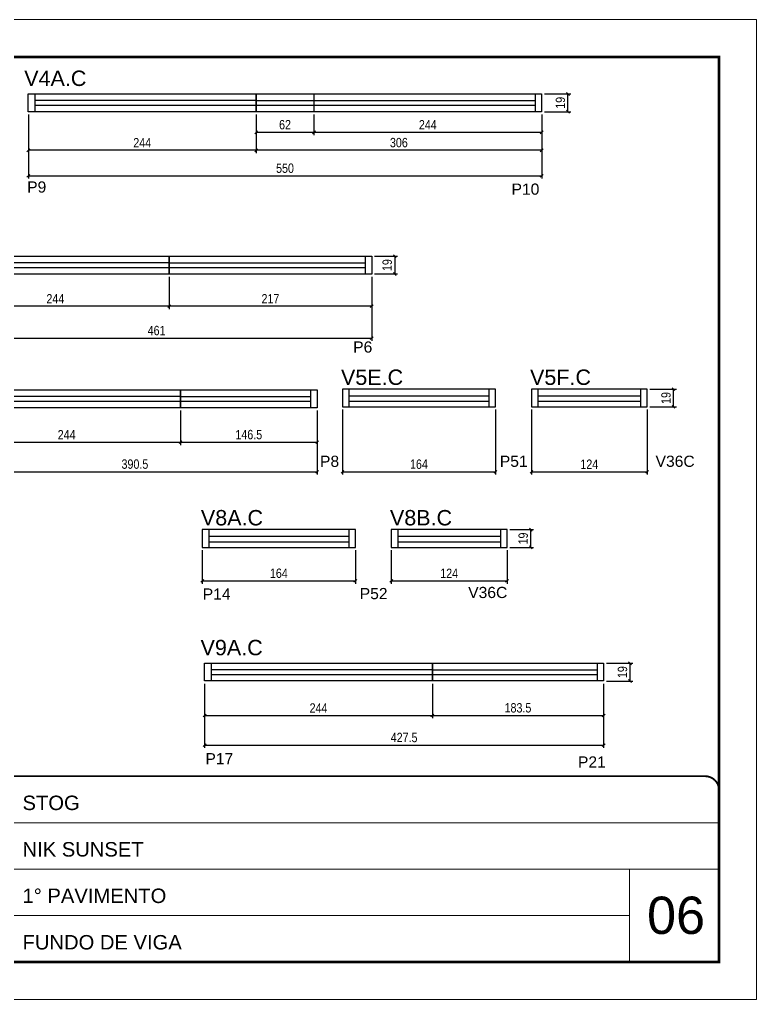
# Model space of a CAD drawing. Header units: millimetres. Extents: x 1659 to 9159, y 667 to 9133.
# Drawn here: x 4591 to 5380, y 1816 to 2866 of the extents above; entities that cross this region are included whole.
import ezdxf

# ---------------------------------------------------------------- set-up
doc = ezdxf.new("R2010")
doc.units = ezdxf.units.MM
doc.linetypes.add('CONTINUO', pattern=[0])
doc.linetypes.add('DASHED', pattern=[0.75, 0.5, -0.25])
for name, color, linetype in [('5', 5, 'Continuous'), ('COTA', 241, 'Continuous'), ('NOMENCLATURA', 7, 'Continuous'), ('Painéis', 200, 'Continuous'), ('SARR_2.2x7', 40, 'Continuous')]:
    doc.layers.add(name, color=color, linetype=linetype)
for name, color, linetype, lineweight in [('CARIMBO', 255, 'Continuous', 9), ('Folhas', 255, 'Continuous', 9), ('SARRAFO DE PRESSAO', 251, 'DASHED', 9)]:
    doc.layers.add(name, color=color, linetype=linetype, lineweight=lineweight)
doc.styles.add('ARIAL', font='arial.ttf')
doc.styles.add('COTA TECNICA', font='techl___.ttf', dxfattribs={"height": 10})
doc.styles.add('COTA TECNICA-50', font='techl___.ttf', dxfattribs={"height": 10})
doc.styles.get("Standard").update_dxf_attribs({"font": 'arial.ttf'})
doc.dimstyles.new('COTA PAINEL-50', dxfattribs={"dimtxt": 10, "dimasz": 3, "dimexe": 3, "dimexo": 3, "dimgap": 3, "dimtad": 1, "dimdec": 1, "dimzin": 12, "dimdsep": 46, "dimtxsty": 'COTA TECNICA-50', "dimblk1": 'OBLIQUE', "dimblk2": 'OBLIQUE', "dimsah": 1, "dimcen": 0.9, "dimclrd": 4, "dimclre": 4, "dimclrt": 240, "dimadec": 1, "dimazin": 3, "dimtfac": 1, "dimtdec": 1, "dimtmove": 0, "dimatfit": 3, "dimfxl": 0, "dimtolj": 1, "dimtzin": 12, "dimarcsym": 0})
doc.dimstyles.new('PAINEL', dxfattribs={"dimtxt": 10, "dimasz": 3, "dimexe": 3, "dimexo": 3, "dimgap": 3, "dimtad": 1, "dimdec": 1, "dimzin": 12, "dimdsep": 46, "dimtxsty": 'COTA TECNICA', "dimblk1": 'OBLIQUE', "dimblk2": 'OBLIQUE', "dimsah": 1, "dimcen": 0.9, "dimclrd": 4, "dimclre": 4, "dimclrt": 240, "dimadec": 1, "dimazin": 3, "dimtfac": 1, "dimtdec": 1, "dimtmove": 0, "dimatfit": 3, "dimfxl": 0, "dimtolj": 1, "dimtzin": 12, "dimarcsym": 0})

# ---------------------------------------------------------------- blocks, each defined once
blk = doc.blocks.new('9999999999')
at = {"color": 30, "linetype": 'CONTINUO'}
for p, q in [((98564.6, 34379.6), (99584, 34379.6)), ((98564.6, 34329.8), (99488, 34329.8)), ((99584, 34329.8), (99488, 34329.8)), ((99488, 34329.8), (99488, 34230.2)), ((98564.6, 34280), (99488, 34280))]:
    blk.add_line(p, q, dxfattribs=at)
at = {"color": 30, "linetype": 'CONTINUO', "const_width": 2}
blk.add_lwpolyline([(99584, 34230.2), (99584, 34414.4, 0.414214), (99569, 34429.4), (98229, 34429.4, 0.414214), (98214, 34414.4), (98214, 34245.2, 0.414214), (98229, 34230.2), (99584, 34230.2)], format="xyb", dxfattribs=at)
at = {"layer": 'Folhas'}
blk.add_lwpolyline([(98139, 34190.2), (99624, 34190.2), (99624, 35240.2), (98139, 35240.2)], close=True, dxfattribs=at)
at = {"layer": 'Folhas', "color": 30, "const_width": 3}
blk.add_lwpolyline([(98214, 34230.2), (99584, 34230.2), (99584, 35200.2), (98214, 35200.2)], close=True, dxfattribs=at)
at = {"color": 7, "linetype": 'Continuous', "ltscale": 5, "style": 'ARIAL'}
for s, height, p in [('STOG', 15.48, (98837.7, 34393.1)), ('NIK SUNSET', 15.48, (98837.7, 34343.3)), ('1° PAVIMENTO', 15.483, (98837.7, 34293.5)), ('FUNDO DE VIGA', 15.483, (98837.7, 34243.7))]:
    blk.add_text(s, height=height, dxfattribs=at).set_placement(p)
blk = doc.blocks.new('_Oblique')
at = {"color": 0, "linetype": 'ByBlock', "lineweight": -2}
blk.add_line((-0.5, -0.5), (0.5, 0.5), dxfattribs=at)
blk = doc.blocks.new('*D46')
at = {"layer": 'COTA', "color": 4, "lineweight": -2}
for p, q in [((5153.3, 2786.3), (5181.5, 2786.3)), ((5178.5, 2767.3), (5178.5, 2786.3)), ((5153.3, 2767.3), (5181.5, 2767.3))]:
    blk.add_line(p, q, dxfattribs=at)
at = {"layer": 'Defpoints', "color": 0}
for p in [(5150.3, 2786.3), (5178.5, 2786.3), (5150.3, 2767.3)]:
    blk.add_point(p, dxfattribs=at)
at = {"layer": 'COTA', "color": 4, "lineweight": -2, "xscale": 3, "yscale": 3, "zscale": 3}
for p, rotation in [((5178.5, 2786.3), 90), ((5178.5, 2767.3), 270)]:
    blk.add_blockref('_Oblique', p, dxfattribs=dict(at, rotation=rotation))
at = {"layer": 'COTA', "color": 240, "insert": (5170.4, 2776.8), "char_height": 10, "attachment_point": 5, "rotation": 90, "style": 'COTA TECNICA'}
blk.add_mtext('\\A1;19', dxfattribs=at)
blk = doc.blocks.new('*D47')
at = {"layer": 'COTA', "color": 4, "linetype": 'ByBlock', "lineweight": -2}
for p, q in [((4600.3, 2764.3), (4600.3, 2722.9)), ((4844.3, 2764.3), (4844.3, 2722.9)), ((4844.3, 2725.9), (4600.3, 2725.9))]:
    blk.add_line(p, q, dxfattribs=at)
at = {"layer": 'Defpoints', "color": 0, "linetype": 'ByBlock'}
for p in [(4600.3, 2767.3), (4844.3, 2767.3), (4600.3, 2725.9)]:
    blk.add_point(p, dxfattribs=at)
at = {"layer": 'COTA', "color": 4, "linetype": 'ByBlock', "lineweight": -2, "xscale": 3, "yscale": 3, "zscale": 3, "rotation": 180}
blk.add_blockref('_Oblique', (4600.3, 2725.9), dxfattribs=at)
at = {"layer": 'COTA', "color": 4, "linetype": 'ByBlock', "lineweight": -2, "xscale": 3, "yscale": 3, "zscale": 3}
blk.add_blockref('_Oblique', (4844.3, 2725.9), dxfattribs=at)
at = {"layer": 'COTA', "color": 240, "linetype": 'ByBlock', "insert": (4722.3, 2734), "char_height": 10, "attachment_point": 5, "style": 'COTA TECNICA-50'}
blk.add_mtext('\\A1;244', dxfattribs=at)
blk = doc.blocks.new('*D48')
at = {"layer": 'COTA', "color": 4, "linetype": 'ByBlock', "lineweight": -2}
for p, q in [((4844.3, 2764.3), (4844.3, 2722.9)), ((5150.3, 2764.3), (5150.3, 2722.9)), ((5150.3, 2725.9), (4844.3, 2725.9))]:
    blk.add_line(p, q, dxfattribs=at)
at = {"layer": 'Defpoints', "color": 0, "linetype": 'ByBlock'}
for p in [(4844.3, 2767.3), (5150.3, 2767.3), (4844.3, 2725.9)]:
    blk.add_point(p, dxfattribs=at)
at = {"layer": 'COTA', "color": 4, "linetype": 'ByBlock', "lineweight": -2, "xscale": 3, "yscale": 3, "zscale": 3, "rotation": 180}
blk.add_blockref('_Oblique', (4844.3, 2725.9), dxfattribs=at)
at = {"layer": 'COTA', "color": 4, "linetype": 'ByBlock', "lineweight": -2, "xscale": 3, "yscale": 3, "zscale": 3}
blk.add_blockref('_Oblique', (5150.3, 2725.9), dxfattribs=at)
at = {"layer": 'COTA', "color": 240, "linetype": 'ByBlock', "insert": (4997.3, 2734.1), "char_height": 10, "attachment_point": 5, "style": 'COTA TECNICA-50'}
blk.add_mtext('\\A1;306', dxfattribs=at)
blk = doc.blocks.new('*D158')
at = {"layer": 'COTA', "color": 4, "lineweight": -2}
for p, q in [((4600.3, 2764.3), (4600.3, 2695.6)), ((5150.3, 2764.3), (5150.3, 2695.6)), ((4600.3, 2698.6), (5150.3, 2698.6))]:
    blk.add_line(p, q, dxfattribs=at)
at = {"layer": 'Defpoints', "color": 0}
for p in [(4600.3, 2767.3), (5150.3, 2767.3), (5150.3, 2698.6)]:
    blk.add_point(p, dxfattribs=at)
at = {"layer": 'COTA', "color": 4, "lineweight": -2, "xscale": 3, "yscale": 3, "zscale": 3, "rotation": 180}
blk.add_blockref('_Oblique', (4600.3, 2698.6), dxfattribs=at)
at = {"layer": 'COTA', "color": 4, "lineweight": -2, "xscale": 3, "yscale": 3, "zscale": 3}
blk.add_blockref('_Oblique', (5150.3, 2698.6), dxfattribs=at)
at = {"layer": 'COTA', "color": 240, "insert": (4875.3, 2706.7), "char_height": 10, "attachment_point": 5, "style": 'COTA TECNICA'}
blk.add_mtext('\\A1;550', dxfattribs=at)
blk = doc.blocks.new('*D51')
at = {"layer": 'COTA', "color": 4, "linetype": 'ByBlock', "lineweight": -2}
for p, q in [((4507.2, 2590.4), (4507.2, 2555.8)), ((4751.2, 2590.4), (4751.2, 2555.8)), ((4751.2, 2558.8), (4507.2, 2558.8))]:
    blk.add_line(p, q, dxfattribs=at)
at = {"layer": 'Defpoints', "color": 0, "linetype": 'ByBlock'}
for p in [(4507.2, 2593.4), (4751.2, 2593.4), (4507.2, 2558.8)]:
    blk.add_point(p, dxfattribs=at)
at = {"layer": 'COTA', "color": 4, "linetype": 'ByBlock', "lineweight": -2, "xscale": 3, "yscale": 3, "zscale": 3, "rotation": 180}
blk.add_blockref('_Oblique', (4507.2, 2558.8), dxfattribs=at)
at = {"layer": 'COTA', "color": 4, "linetype": 'ByBlock', "lineweight": -2, "xscale": 3, "yscale": 3, "zscale": 3}
blk.add_blockref('_Oblique', (4751.2, 2558.8), dxfattribs=at)
at = {"layer": 'COTA', "color": 240, "linetype": 'ByBlock', "insert": (4629.2, 2566.8), "char_height": 10, "attachment_point": 5, "style": 'COTA TECNICA-50'}
blk.add_mtext('\\A1;244', dxfattribs=at)
blk = doc.blocks.new('*D52')
at = {"layer": 'COTA', "color": 4, "linetype": 'ByBlock', "lineweight": -2}
for p, q in [((4751.2, 2590.4), (4751.2, 2555.8)), ((4968.2, 2590.4), (4968.2, 2555.8)), ((4968.2, 2558.8), (4751.2, 2558.8))]:
    blk.add_line(p, q, dxfattribs=at)
at = {"layer": 'Defpoints', "color": 0, "linetype": 'ByBlock'}
for p in [(4751.2, 2593.4), (4968.2, 2593.4), (4751.2, 2558.8)]:
    blk.add_point(p, dxfattribs=at)
at = {"layer": 'COTA', "color": 4, "linetype": 'ByBlock', "lineweight": -2, "xscale": 3, "yscale": 3, "zscale": 3, "rotation": 180}
blk.add_blockref('_Oblique', (4751.2, 2558.8), dxfattribs=at)
at = {"layer": 'COTA', "color": 4, "linetype": 'ByBlock', "lineweight": -2, "xscale": 3, "yscale": 3, "zscale": 3}
blk.add_blockref('_Oblique', (4968.2, 2558.8), dxfattribs=at)
at = {"layer": 'COTA', "color": 240, "linetype": 'ByBlock', "insert": (4859.7, 2566.8), "char_height": 10, "attachment_point": 5, "style": 'COTA TECNICA-50'}
blk.add_mtext('\\A1;217', dxfattribs=at)
blk = doc.blocks.new('*D160')
at = {"layer": 'COTA', "color": 4, "lineweight": -2}
for p, q in [((4507.2, 2590.4), (4507.2, 2521.6)), ((4968.2, 2590.4), (4968.2, 2521.6)), ((4507.2, 2524.6), (4968.2, 2524.6))]:
    blk.add_line(p, q, dxfattribs=at)
at = {"layer": 'Defpoints', "color": 0}
for p in [(4507.2, 2593.4), (4968.2, 2593.4), (4968.2, 2524.6)]:
    blk.add_point(p, dxfattribs=at)
at = {"layer": 'COTA', "color": 4, "lineweight": -2, "xscale": 3, "yscale": 3, "zscale": 3, "rotation": 180}
blk.add_blockref('_Oblique', (4507.2, 2524.6), dxfattribs=at)
at = {"layer": 'COTA', "color": 4, "lineweight": -2, "xscale": 3, "yscale": 3, "zscale": 3}
blk.add_blockref('_Oblique', (4968.2, 2524.6), dxfattribs=at)
at = {"layer": 'COTA', "color": 240, "insert": (4737.7, 2532.7), "char_height": 10, "attachment_point": 5, "style": 'COTA TECNICA'}
blk.add_mtext('\\A1;461', dxfattribs=at)
blk = doc.blocks.new('*D56')
at = {"layer": 'COTA', "color": 4, "lineweight": -2}
for p, q in [((5266.3, 2470), (5294.6, 2470)), ((5291.6, 2451), (5291.6, 2470)), ((5266.3, 2451), (5294.6, 2451))]:
    blk.add_line(p, q, dxfattribs=at)
at = {"layer": 'Defpoints', "color": 0}
for p in [(5263.3, 2470), (5291.6, 2470), (5263.3, 2451)]:
    blk.add_point(p, dxfattribs=at)
at = {"layer": 'COTA', "color": 4, "lineweight": -2, "xscale": 3, "yscale": 3, "zscale": 3}
for p, rotation in [((5291.6, 2470), 90), ((5291.6, 2451), 270)]:
    blk.add_blockref('_Oblique', p, dxfattribs=dict(at, rotation=rotation))
at = {"layer": 'COTA', "color": 240, "insert": (5283.5, 2460.5), "char_height": 10, "attachment_point": 5, "rotation": 90, "style": 'COTA TECNICA'}
blk.add_mtext('\\A1;19', dxfattribs=at)
blk = doc.blocks.new('*D57')
at = {"layer": 'COTA', "color": 4, "linetype": 'ByBlock', "lineweight": -2}
for p, q in [((4519.3, 2447.1), (4519.3, 2410.1)), ((4763.3, 2447.1), (4763.3, 2410.1)), ((4519.3, 2413.1), (4763.3, 2413.1))]:
    blk.add_line(p, q, dxfattribs=at)
at = {"layer": 'Defpoints', "color": 0, "linetype": 'ByBlock'}
for p in [(4519.3, 2450.1), (4763.3, 2450.1), (4763.3, 2413.1)]:
    blk.add_point(p, dxfattribs=at)
at = {"layer": 'COTA', "color": 4, "linetype": 'ByBlock', "lineweight": -2, "xscale": 3, "yscale": 3, "zscale": 3, "rotation": 180}
blk.add_blockref('_Oblique', (4519.3, 2413.1), dxfattribs=at)
at = {"layer": 'COTA', "color": 4, "linetype": 'ByBlock', "lineweight": -2, "xscale": 3, "yscale": 3, "zscale": 3}
blk.add_blockref('_Oblique', (4763.3, 2413.1), dxfattribs=at)
at = {"layer": 'COTA', "color": 240, "linetype": 'ByBlock', "insert": (4641.3, 2421.1), "char_height": 10, "attachment_point": 5, "style": 'COTA TECNICA-50'}
blk.add_mtext('\\A1;244', dxfattribs=at)
blk = doc.blocks.new('*D58')
at = {"layer": 'COTA', "color": 4, "linetype": 'ByBlock', "lineweight": -2}
for p, q in [((4763.3, 2447.1), (4763.3, 2410.1)), ((4909.8, 2447.1), (4909.8, 2410.1)), ((4763.3, 2413.1), (4909.8, 2413.1))]:
    blk.add_line(p, q, dxfattribs=at)
at = {"layer": 'Defpoints', "color": 0, "linetype": 'ByBlock'}
for p in [(4763.3, 2450.1), (4909.8, 2450.1), (4909.8, 2413.1)]:
    blk.add_point(p, dxfattribs=at)
at = {"layer": 'COTA', "color": 4, "linetype": 'ByBlock', "lineweight": -2, "xscale": 3, "yscale": 3, "zscale": 3, "rotation": 180}
blk.add_blockref('_Oblique', (4763.3, 2413.1), dxfattribs=at)
at = {"layer": 'COTA', "color": 4, "linetype": 'ByBlock', "lineweight": -2, "xscale": 3, "yscale": 3, "zscale": 3}
blk.add_blockref('_Oblique', (4909.8, 2413.1), dxfattribs=at)
at = {"layer": 'COTA', "color": 240, "linetype": 'ByBlock', "insert": (4836.5, 2421.2), "char_height": 10, "attachment_point": 5, "style": 'COTA TECNICA-50'}
blk.add_mtext('\\A1;146.5', dxfattribs=at)
blk = doc.blocks.new('*D162')
at = {"layer": 'COTA', "color": 4, "lineweight": -2}
for p, q in [((4519.3, 2447.1), (4519.3, 2378.4)), ((4909.8, 2447.1), (4909.8, 2378.4)), ((4519.3, 2381.4), (4909.8, 2381.4))]:
    blk.add_line(p, q, dxfattribs=at)
at = {"layer": 'Defpoints', "color": 0}
for p in [(4519.3, 2450.1), (4909.8, 2450.1), (4909.8, 2381.4)]:
    blk.add_point(p, dxfattribs=at)
at = {"layer": 'COTA', "color": 4, "lineweight": -2, "xscale": 3, "yscale": 3, "zscale": 3, "rotation": 180}
blk.add_blockref('_Oblique', (4519.3, 2381.4), dxfattribs=at)
at = {"layer": 'COTA', "color": 4, "lineweight": -2, "xscale": 3, "yscale": 3, "zscale": 3}
blk.add_blockref('_Oblique', (4909.8, 2381.4), dxfattribs=at)
at = {"layer": 'COTA', "color": 240, "insert": (4714.5, 2389.6), "char_height": 10, "attachment_point": 5, "style": 'COTA TECNICA'}
blk.add_mtext('\\A1;390.5', dxfattribs=at)
blk = doc.blocks.new('*D163')
at = {"layer": 'COTA', "color": 4, "linetype": 'ByBlock', "lineweight": -2}
for p, q in [((4936.8, 2448), (4936.8, 2378.4)), ((5100.8, 2448), (5100.8, 2378.4)), ((4936.8, 2381.4), (5100.8, 2381.4))]:
    blk.add_line(p, q, dxfattribs=at)
at = {"layer": 'Defpoints', "color": 0, "linetype": 'ByBlock'}
for p in [(4936.8, 2451), (5100.8, 2451), (5100.8, 2381.4)]:
    blk.add_point(p, dxfattribs=at)
at = {"layer": 'COTA', "color": 4, "linetype": 'ByBlock', "lineweight": -2, "xscale": 3, "yscale": 3, "zscale": 3, "rotation": 180}
blk.add_blockref('_Oblique', (4936.8, 2381.4), dxfattribs=at)
at = {"layer": 'COTA', "color": 4, "linetype": 'ByBlock', "lineweight": -2, "xscale": 3, "yscale": 3, "zscale": 3}
blk.add_blockref('_Oblique', (5100.8, 2381.4), dxfattribs=at)
at = {"layer": 'COTA', "color": 240, "linetype": 'ByBlock', "insert": (5018.8, 2389.5), "char_height": 10, "attachment_point": 5, "style": 'COTA TECNICA-50'}
blk.add_mtext('\\A1;164', dxfattribs=at)
blk = doc.blocks.new('*D174')
at = {"layer": 'COTA', "color": 4, "linetype": 'ByBlock', "lineweight": -2}
for p, q in [((5139.3, 2448), (5139.3, 2378.4)), ((5263.3, 2448), (5263.3, 2378.4)), ((5139.3, 2381.4), (5263.3, 2381.4))]:
    blk.add_line(p, q, dxfattribs=at)
at = {"layer": 'Defpoints', "color": 0, "linetype": 'ByBlock'}
for p in [(5139.3, 2451), (5263.3, 2451), (5263.3, 2381.4)]:
    blk.add_point(p, dxfattribs=at)
at = {"layer": 'COTA', "color": 4, "linetype": 'ByBlock', "lineweight": -2, "xscale": 3, "yscale": 3, "zscale": 3, "rotation": 180}
blk.add_blockref('_Oblique', (5139.3, 2381.4), dxfattribs=at)
at = {"layer": 'COTA', "color": 4, "linetype": 'ByBlock', "lineweight": -2, "xscale": 3, "yscale": 3, "zscale": 3}
blk.add_blockref('_Oblique', (5263.3, 2381.4), dxfattribs=at)
at = {"layer": 'COTA', "color": 240, "linetype": 'ByBlock', "insert": (5201.3, 2389.5), "char_height": 10, "attachment_point": 5, "style": 'COTA TECNICA-50'}
blk.add_mtext('\\A1;124', dxfattribs=at)
blk = doc.blocks.new('*D177')
at = {"layer": 'COTA', "color": 4, "linetype": 'ByBlock', "lineweight": -2}
for p, q in [((4786.7, 2297.4), (4786.7, 2261.5)), ((4950.7, 2297.4), (4950.7, 2261.5)), ((4786.7, 2264.5), (4950.7, 2264.5))]:
    blk.add_line(p, q, dxfattribs=at)
at = {"layer": 'Defpoints', "color": 0, "linetype": 'ByBlock'}
for p in [(4786.7, 2300.4), (4950.7, 2300.4), (4950.7, 2264.5)]:
    blk.add_point(p, dxfattribs=at)
at = {"layer": 'COTA', "color": 4, "linetype": 'ByBlock', "lineweight": -2, "xscale": 3, "yscale": 3, "zscale": 3, "rotation": 180}
blk.add_blockref('_Oblique', (4786.7, 2264.5), dxfattribs=at)
at = {"layer": 'COTA', "color": 4, "linetype": 'ByBlock', "lineweight": -2, "xscale": 3, "yscale": 3, "zscale": 3}
blk.add_blockref('_Oblique', (4950.7, 2264.5), dxfattribs=at)
at = {"layer": 'COTA', "color": 240, "linetype": 'ByBlock', "insert": (4868.7, 2272.6), "char_height": 10, "attachment_point": 5, "style": 'COTA TECNICA-50'}
blk.add_mtext('\\A1;164', dxfattribs=at)
blk = doc.blocks.new('*D178')
at = {"layer": 'COTA', "color": 4, "linetype": 'ByBlock', "lineweight": -2}
for p, q in [((4989.2, 2297.4), (4989.2, 2261.5)), ((5113.2, 2297.4), (5113.2, 2261.5)), ((4989.2, 2264.5), (5113.2, 2264.5))]:
    blk.add_line(p, q, dxfattribs=at)
at = {"layer": 'Defpoints', "color": 0, "linetype": 'ByBlock'}
for p in [(4989.2, 2300.4), (5113.2, 2300.4), (5113.2, 2264.5)]:
    blk.add_point(p, dxfattribs=at)
at = {"layer": 'COTA', "color": 4, "linetype": 'ByBlock', "lineweight": -2, "xscale": 3, "yscale": 3, "zscale": 3, "rotation": 180}
blk.add_blockref('_Oblique', (4989.2, 2264.5), dxfattribs=at)
at = {"layer": 'COTA', "color": 4, "linetype": 'ByBlock', "lineweight": -2, "xscale": 3, "yscale": 3, "zscale": 3}
blk.add_blockref('_Oblique', (5113.2, 2264.5), dxfattribs=at)
at = {"layer": 'COTA', "color": 240, "linetype": 'ByBlock', "insert": (5051.2, 2272.6), "char_height": 10, "attachment_point": 5, "style": 'COTA TECNICA-50'}
blk.add_mtext('\\A1;124', dxfattribs=at)
blk = doc.blocks.new('*D179')
at = {"layer": 'COTA', "color": 4, "lineweight": -2}
for p, q in [((5116.2, 2319.4), (5141.6, 2319.4)), ((5138.6, 2300.4), (5138.6, 2319.4)), ((5116.2, 2300.4), (5141.6, 2300.4))]:
    blk.add_line(p, q, dxfattribs=at)
at = {"layer": 'Defpoints', "color": 0}
for p in [(5113.2, 2319.4), (5138.6, 2319.4), (5113.2, 2300.4)]:
    blk.add_point(p, dxfattribs=at)
at = {"layer": 'COTA', "color": 4, "lineweight": -2, "xscale": 3, "yscale": 3, "zscale": 3}
for p, rotation in [((5138.6, 2319.4), 90), ((5138.6, 2300.4), 270)]:
    blk.add_blockref('_Oblique', p, dxfattribs=dict(at, rotation=rotation))
at = {"layer": 'COTA', "color": 240, "insert": (5130.5, 2309.9), "char_height": 10, "attachment_point": 5, "rotation": 90, "style": 'COTA TECNICA'}
blk.add_mtext('\\A1;19', dxfattribs=at)
blk = doc.blocks.new('*D83')
at = {"layer": 'COTA', "color": 4, "lineweight": -2}
for p, q in [((5219.7, 2176.2), (5248, 2176.2)), ((5245, 2157.2), (5245, 2176.2)), ((5219.7, 2157.2), (5248, 2157.2))]:
    blk.add_line(p, q, dxfattribs=at)
at = {"layer": 'Defpoints', "color": 0}
for p in [(5216.7, 2176.2), (5245, 2176.2), (5216.7, 2157.2)]:
    blk.add_point(p, dxfattribs=at)
at = {"layer": 'COTA', "color": 4, "lineweight": -2, "xscale": 3, "yscale": 3, "zscale": 3}
for p, rotation in [((5245, 2176.2), 90), ((5245, 2157.2), 270)]:
    blk.add_blockref('_Oblique', p, dxfattribs=dict(at, rotation=rotation))
at = {"layer": 'COTA', "color": 240, "insert": (5236.9, 2166.7), "char_height": 10, "attachment_point": 5, "rotation": 90, "style": 'COTA TECNICA'}
blk.add_mtext('\\A1;19', dxfattribs=at)
blk = doc.blocks.new('*D84')
at = {"layer": 'COTA', "color": 4, "linetype": 'ByBlock', "lineweight": -2}
for p, q in [((4789.2, 2154.2), (4789.2, 2117.2)), ((5033.2, 2154.2), (5033.2, 2117.2)), ((4789.2, 2120.2), (5033.2, 2120.2))]:
    blk.add_line(p, q, dxfattribs=at)
at = {"layer": 'Defpoints', "color": 0, "linetype": 'ByBlock'}
for p in [(4789.2, 2157.2), (5033.2, 2157.2), (5033.2, 2120.2)]:
    blk.add_point(p, dxfattribs=at)
at = {"layer": 'COTA', "color": 4, "linetype": 'ByBlock', "lineweight": -2, "xscale": 3, "yscale": 3, "zscale": 3, "rotation": 180}
blk.add_blockref('_Oblique', (4789.2, 2120.2), dxfattribs=at)
at = {"layer": 'COTA', "color": 4, "linetype": 'ByBlock', "lineweight": -2, "xscale": 3, "yscale": 3, "zscale": 3}
blk.add_blockref('_Oblique', (5033.2, 2120.2), dxfattribs=at)
at = {"layer": 'COTA', "color": 240, "linetype": 'ByBlock', "insert": (4911.2, 2128.3), "char_height": 10, "attachment_point": 5, "style": 'COTA TECNICA-50'}
blk.add_mtext('\\A1;244', dxfattribs=at)
blk = doc.blocks.new('*D85')
at = {"layer": 'COTA', "color": 4, "linetype": 'ByBlock', "lineweight": -2}
for p, q in [((5033.2, 2154.2), (5033.2, 2117.2)), ((5216.7, 2154.2), (5216.7, 2117.2)), ((5033.2, 2120.2), (5216.7, 2120.2))]:
    blk.add_line(p, q, dxfattribs=at)
at = {"layer": 'Defpoints', "color": 0, "linetype": 'ByBlock'}
for p in [(5033.2, 2157.2), (5216.7, 2157.2), (5216.7, 2120.2)]:
    blk.add_point(p, dxfattribs=at)
at = {"layer": 'COTA', "color": 4, "linetype": 'ByBlock', "lineweight": -2, "xscale": 3, "yscale": 3, "zscale": 3, "rotation": 180}
blk.add_blockref('_Oblique', (5033.2, 2120.2), dxfattribs=at)
at = {"layer": 'COTA', "color": 4, "linetype": 'ByBlock', "lineweight": -2, "xscale": 3, "yscale": 3, "zscale": 3}
blk.add_blockref('_Oblique', (5216.7, 2120.2), dxfattribs=at)
at = {"layer": 'COTA', "color": 240, "linetype": 'ByBlock', "insert": (5124.9, 2128.4), "char_height": 10, "attachment_point": 5, "style": 'COTA TECNICA-50'}
blk.add_mtext('\\A1;183.5', dxfattribs=at)
blk = doc.blocks.new('*D180')
at = {"layer": 'COTA', "color": 4, "lineweight": -2}
for p, q in [((4789.2, 2154.2), (4789.2, 2085.5)), ((5216.7, 2154.2), (5216.7, 2085.5)), ((4789.2, 2088.5), (5216.7, 2088.5))]:
    blk.add_line(p, q, dxfattribs=at)
at = {"layer": 'Defpoints', "color": 0}
for p in [(4789.2, 2157.2), (5216.7, 2157.2), (5216.7, 2088.5)]:
    blk.add_point(p, dxfattribs=at)
at = {"layer": 'COTA', "color": 4, "lineweight": -2, "xscale": 3, "yscale": 3, "zscale": 3, "rotation": 180}
blk.add_blockref('_Oblique', (4789.2, 2088.5), dxfattribs=at)
at = {"layer": 'COTA', "color": 4, "lineweight": -2, "xscale": 3, "yscale": 3, "zscale": 3}
blk.add_blockref('_Oblique', (5216.7, 2088.5), dxfattribs=at)
at = {"layer": 'COTA', "color": 240, "insert": (5002.9, 2096.6), "char_height": 10, "attachment_point": 5, "style": 'COTA TECNICA'}
blk.add_mtext('\\A1;427.5', dxfattribs=at)
blk = doc.blocks.new('*D132')
at = {"layer": 'COTA', "color": 4, "lineweight": -2}
for p, q in [((4971.2, 2612.4), (4995.9, 2612.4)), ((4992.9, 2612.4), (4992.9, 2593.4)), ((4971.2, 2593.4), (4995.9, 2593.4))]:
    blk.add_line(p, q, dxfattribs=at)
at = {"layer": 'Defpoints', "color": 0}
for p in [(4968.2, 2612.4), (4968.2, 2593.4), (4992.9, 2593.4)]:
    blk.add_point(p, dxfattribs=at)
at = {"layer": 'COTA', "color": 4, "lineweight": -2, "xscale": 3, "yscale": 3, "zscale": 3}
for p, rotation in [((4992.9, 2612.4), 90), ((4992.9, 2593.4), 270)]:
    blk.add_blockref('_Oblique', p, dxfattribs=dict(at, rotation=rotation))
at = {"layer": 'COTA', "color": 240, "insert": (4984.8, 2602.9), "char_height": 10, "attachment_point": 5, "rotation": 90, "style": 'COTA TECNICA'}
blk.add_mtext('\\A1;19', dxfattribs=at)
blk = doc.blocks.new('*D207')
at = {"layer": 'COTA', "color": 4, "lineweight": -2}
for p, q in [((4844.3, 2764.3), (4844.3, 2742.2)), ((4906.3, 2764.3), (4906.3, 2742.2)), ((4844.3, 2745.2), (4906.3, 2745.2))]:
    blk.add_line(p, q, dxfattribs=at)
at = {"layer": 'Defpoints', "color": 0}
for p in [(4844.3, 2767.3), (4906.3, 2767.3), (4906.3, 2745.2)]:
    blk.add_point(p, dxfattribs=at)
at = {"layer": 'COTA', "color": 4, "lineweight": -2, "xscale": 3, "yscale": 3, "zscale": 3, "rotation": 180}
blk.add_blockref('_Oblique', (4844.3, 2745.2), dxfattribs=at)
at = {"layer": 'COTA', "color": 4, "lineweight": -2, "xscale": 3, "yscale": 3, "zscale": 3}
blk.add_blockref('_Oblique', (4906.3, 2745.2), dxfattribs=at)
at = {"layer": 'COTA', "color": 240, "insert": (4875.3, 2753.3), "char_height": 10, "attachment_point": 5, "style": 'COTA TECNICA'}
blk.add_mtext('\\A1;62', dxfattribs=at)
blk = doc.blocks.new('*D208')
at = {"layer": 'COTA', "color": 4, "lineweight": -2}
for p, q in [((4906.3, 2764.3), (4906.3, 2742.2)), ((5150.3, 2764.3), (5150.3, 2742.2)), ((4906.3, 2745.2), (5150.3, 2745.2))]:
    blk.add_line(p, q, dxfattribs=at)
at = {"layer": 'Defpoints', "color": 0}
for p in [(4906.3, 2767.3), (5150.3, 2767.3), (5150.3, 2745.2)]:
    blk.add_point(p, dxfattribs=at)
at = {"layer": 'COTA', "color": 4, "lineweight": -2, "xscale": 3, "yscale": 3, "zscale": 3, "rotation": 180}
blk.add_blockref('_Oblique', (4906.3, 2745.2), dxfattribs=at)
at = {"layer": 'COTA', "color": 4, "lineweight": -2, "xscale": 3, "yscale": 3, "zscale": 3}
blk.add_blockref('_Oblique', (5150.3, 2745.2), dxfattribs=at)
at = {"layer": 'COTA', "color": 240, "insert": (5028.3, 2753.3), "char_height": 10, "attachment_point": 5, "style": 'COTA TECNICA'}
blk.add_mtext('\\A1;244', dxfattribs=at)

msp = doc.modelspace()

# ---------------------------------------------------------------- linework, layer by layer
at = {"layer": 'Painéis'}
msp.add_line((4906.26, 2786.3), (4906.26, 2767.3), dxfattribs=at)
for points in [[(4844.27, 2767.3), (4600.27, 2767.3), (4600.27, 2786.3), (4844.27, 2786.3)], [(4844.27, 2786.3), (4844.27, 2786.3), (4844.27, 2767.3), (4844.27, 2767.3)], [(4844.27, 2786.3), (5150.26, 2786.3), (5150.26, 2767.3), (4844.27, 2767.3)], [(4751.22, 2593.35), (4507.22, 2593.35), (4507.22, 2612.35), (4751.22, 2612.35)], [(4751.22, 2612.35), (4751.22, 2612.35), (4751.22, 2593.35), (4751.22, 2593.35)], [(4751.22, 2612.35), (4968.21, 2612.35), (4968.21, 2593.35), (4751.22, 2593.35)], [(4763.3, 2450.11), (4519.3, 2450.11), (4519.3, 2469.11), (4763.3, 2469.11)], [(4763.3, 2469.11), (4909.8, 2469.11), (4909.8, 2450.11), (4763.3, 2450.11)], [(5033.2, 2157.23), (4789.2, 2157.23), (4789.2, 2176.23), (5033.2, 2176.23)], [(5033.2, 2176.23), (5216.7, 2176.23), (5216.7, 2157.23), (5033.2, 2157.23)]]:
    msp.add_lwpolyline(points, close=True, dxfattribs=at)
at = {"layer": 'Painéis', "linetype": 'ByBlock'}
for points in [[(4936.76, 2469.97), (4936.76, 2450.97), (5100.76, 2450.97), (5100.76, 2469.97)], [(5139.31, 2469.97), (5139.31, 2450.97), (5263.31, 2450.97), (5263.31, 2469.97)], [(4786.67, 2319.4), (4786.67, 2300.4), (4950.67, 2300.4), (4950.67, 2319.4)], [(4989.22, 2319.4), (4989.22, 2300.4), (5113.22, 2300.4), (5113.22, 2319.4)]]:
    msp.add_lwpolyline(points, close=True, dxfattribs=at)
at = {"layer": 'SARR_2.2x7', "linetype": 'Continuous'}
for p, q in [((4607.27, 2786.3), (4607.27, 2767.3)), ((5143.26, 2786.3), (5143.26, 2767.3)), ((4844.27, 2779.3), (4607.27, 2779.3)), ((4607.27, 2774.3), (4844.27, 2774.3)), ((4844.27, 2779.3), (5143.26, 2779.3)), ((4844.27, 2774.3), (5143.26, 2774.3)), ((4751.22, 2605.35), (4514.22, 2605.35)), ((4751.22, 2605.35), (4961.21, 2605.35)), ((4961.21, 2612.35), (4961.21, 2593.35)), ((4514.22, 2600.35), (4751.22, 2600.35)), ((4751.22, 2600.35), (4961.21, 2600.35)), ((4902.78, 2469.11), (4902.78, 2450.11)), ((4943.76, 2469.97), (4943.76, 2450.97)), ((5093.76, 2469.97), (5093.76, 2450.97)), ((5146.31, 2469.97), (5146.31, 2450.97)), ((5256.31, 2469.97), (5256.31, 2450.97)), ((4763.3, 2462.11), (4526.3, 2462.11)), ((4526.3, 2457.11), (4763.3, 2457.11)), ((4763.3, 2462.11), (4902.78, 2462.11)), ((4763.3, 2457.11), (4902.78, 2457.11)), ((4943.76, 2462.97), (5093.76, 2462.97)), ((5146.31, 2462.97), (5256.31, 2462.97)), ((4943.76, 2456.97), (5093.76, 2456.97)), ((5146.31, 2456.97), (5256.31, 2456.97)), ((4793.67, 2319.4), (4793.67, 2300.4)), ((4793.67, 2312.4), (4943.67, 2312.4)), ((4943.67, 2319.4), (4943.67, 2300.4)), ((4996.22, 2319.4), (4996.22, 2300.4)), ((4996.22, 2312.4), (5106.22, 2312.4)), ((5106.22, 2319.4), (5106.22, 2300.4)), ((4793.67, 2306.4), (4943.67, 2306.4)), ((4996.22, 2306.4), (5106.22, 2306.4)), ((4796.2, 2176.23), (4796.2, 2157.23)), ((5209.69, 2176.23), (5209.69, 2157.23)), ((5033.2, 2169.23), (4796.2, 2169.23)), ((4796.2, 2164.23), (5033.2, 2164.23)), ((5033.2, 2169.23), (5209.69, 2169.23)), ((5033.2, 2164.23), (5209.69, 2164.23))]:
    msp.add_line(p, q, dxfattribs=at)

# ---------------------------------------------------------------- block references
at = {"layer": 'SARRAFO DE PRESSAO', "color": 6, "linetype": 'ByBlock'}
msp.add_blockref('9999999999', (-94243.62, -32374.22), dxfattribs=at)

# ---------------------------------------------------------------- texts
at = {"layer": '5', "linetype": 'Continuous'}
for s, p in [('P9', (4599.03, 2680.57)), ('P10', (5118, 2678.32)), ('P6', (4948.34, 2509.13)), ('P8', (4912.82, 2386.65)), ('P51', (5105.45, 2386.68)), ('V36C', (5272.32, 2386.68)), ('V36C', (5071.56, 2246.08)), ('P14', (4787.17, 2244.38)), ('P52', (4955.36, 2244.9)), ('P17', (4790.04, 2067.94)), ('P21', (5189.19, 2064.4))]:
    msp.add_text(s, height=12, rotation=359.99996, dxfattribs=at).set_placement(p)
at = {"layer": 'CARIMBO', "style": 'ARIAL'}
msp.add_text('06', height=40, dxfattribs=at).set_placement((5263.22, 1886.13))
at = {"layer": 'NOMENCLATURA', "linetype": 'Continuous'}
for s, p in [('V4A.C', (4595.89, 2794.85)), ('V5E.C', (4935.26, 2474.49)), ('V5F.C', (5137.82, 2474.49)), ('V8A.C', (4785.17, 2323.93)), ('V8B.C', (4987.73, 2323.93)), ('V9A.C', (4784.82, 2184.78))]:
    msp.add_text(s, height=16.5, dxfattribs=at).set_placement(p)

# ---------------------------------------------------------------- dimensions: what is measured, and where the dimension line sits
at = {"layer": 'COTA'}
for base, p1, p2, picture, middle in [((5178.52, 2786.3), (5150.26, 2767.3), (5150.26, 2786.3), '*D46', (5170.44, 2776.8)), ((5291.58, 2469.97), (5263.31, 2450.97), (5263.31, 2469.97), '*D56', (5283.49, 2460.47)), ((5244.96, 2176.23), (5216.69, 2157.23), (5216.69, 2176.23), '*D83', (5236.87, 2166.73))]:
    dim = msp.add_linear_dim(base=base, p1=p1, p2=p2, angle=90, dimstyle='PAINEL', dxfattribs=at)
    dim.commit()
    dim.dimension.update_dxf_attribs({"geometry": picture, "text_midpoint": middle})
at = {"layer": 'COTA', "color": 1, "linetype": 'ByBlock'}
for base, p1, p2, picture, middle in [((4600.27, 2725.92), (4844.27, 2767.3), (4600.27, 2767.3), '*D47', (4722.27, 2733.99)), ((4844.27, 2725.92), (5150.26, 2767.3), (4844.27, 2767.3), '*D48', (4997.26, 2734.13)), ((4507.22, 2558.76), (4751.22, 2593.35), (4507.22, 2593.35), '*D51', (4629.22, 2566.83)), ((4751.22, 2558.76), (4968.21, 2593.35), (4751.22, 2593.35), '*D52', (4859.71, 2566.83)), ((4763.3, 2413.06), (4519.3, 2450.11), (4763.3, 2450.11), '*D57', (4641.3, 2421.14)), ((4909.78, 2413.06), (4763.3, 2450.11), (4909.78, 2450.11), '*D58', (4836.54, 2421.17)), ((5100.76, 2381.4), (4936.76, 2450.97), (5100.76, 2450.97), '*D163', (5018.76, 2389.5)), ((5263.31, 2381.4), (5139.31, 2450.97), (5263.31, 2450.97), '*D174', (5201.31, 2389.47)), ((4950.67, 2264.51), (4786.67, 2300.4), (4950.67, 2300.4), '*D177', (4868.67, 2272.61)), ((5113.22, 2264.51), (4989.22, 2300.4), (5113.22, 2300.4), '*D178', (5051.22, 2272.58)), ((5033.2, 2120.19), (4789.2, 2157.23), (5033.2, 2157.23), '*D84', (4911.2, 2128.26)), ((5216.69, 2120.19), (5033.2, 2157.23), (5216.69, 2157.23), '*D85', (5124.95, 2128.43))]:
    dim = msp.add_linear_dim(base=base, p1=p1, p2=p2, dimstyle='COTA PAINEL-50', override={"dimarcsym": 1}, dxfattribs=at)
    dim.commit()
    dim.dimension.update_dxf_attribs({"geometry": picture, "text_midpoint": middle})
at = {"layer": 'COTA', "color": 5}
for base, p1, p2, picture, middle in [((5150.26, 2698.59), (4600.27, 2767.3), (5150.26, 2767.3), '*D158', (4875.26, 2706.7)), ((4906.26, 2745.19), (4844.27, 2767.3), (4906.26, 2767.3), '*D207', (4875.26, 2753.29)), ((5150.26, 2745.19), (4906.26, 2767.3), (5150.26, 2767.3), '*D208', (5028.26, 2753.27)), ((4968.21, 2524.64), (4507.22, 2593.35), (4968.21, 2593.35), '*D160', (4737.71, 2532.74)), ((4909.78, 2381.4), (4519.3, 2450.11), (4909.78, 2450.11), '*D162', (4714.54, 2389.64)), ((5216.69, 2088.52), (4789.2, 2157.23), (5216.69, 2157.23), '*D180', (5002.95, 2096.63))]:
    dim = msp.add_linear_dim(base=base, p1=p1, p2=p2, dimstyle='PAINEL', dxfattribs=at)
    dim.commit()
    dim.dimension.update_dxf_attribs({"geometry": picture, "text_midpoint": middle})
for base, p1, p2, picture, middle in [((4992.88, 2593.35), (4968.21, 2612.35), (4968.21, 2593.35), '*D132', (4984.8, 2602.85)), ((5138.56, 2319.4), (5113.22, 2300.4), (5113.22, 2319.4), '*D179', (5130.47, 2309.9))]:
    dim = msp.add_linear_dim(base=base, p1=p1, p2=p2, angle=90, dimstyle='PAINEL', dxfattribs=at)
    dim.commit()
    dim.dimension.update_dxf_attribs({"geometry": picture, "text_midpoint": middle})

doc.saveas('drawing.dxf')
